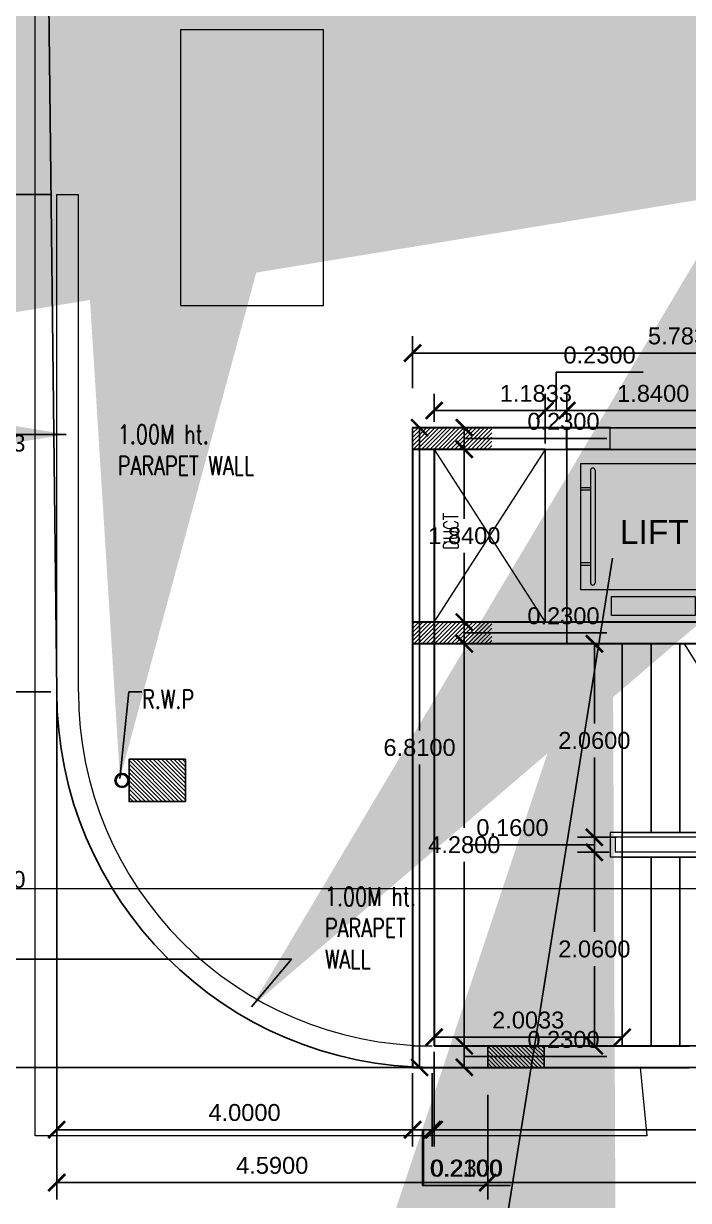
# Model space of a CAD drawing. Header units: metres. Extents: x -1560916 to -1560612, y 43591 to 43809.
# Drawn here: x -1560815.98 to -1560808.9, y 43690.4 to 43702.93 of the extents above; entities that cross this region are included whole.
import ezdxf

# ---------------------------------------------------------------- set-up
doc = ezdxf.new("R2010")
doc.units = ezdxf.units.M
doc.header["$LTSCALE"] = 750
doc.header["$MEASUREMENT"] = 0
doc.header["$PDMODE"] = 35
doc.header["$PDSIZE"] = 50
doc.linetypes.add('HIDDEN', pattern=[0.375, 0.25, -0.125])
doc.linetypes.add('PHANTOM2', pattern=[1.25, 0.625, -0.125, 0.125, -0.125, 0.125, -0.125])
doc.layers.get('0').update_dxf_attribs({"lineweight": 5})
doc.layers.get('Defpoints').update_dxf_attribs({"lineweight": 0})
for name, color, linetype, lineweight in [('AR_DIM WRK', 3, 'Continuous', 13), ('AR_ELEV 6', 1, 'Continuous', 9), ('AR_MISCELLANEOUS', 250, 'Continuous', 5), ('AR_STAIRCASE', 21, 'Continuous', 15), ('BLK_1_FLR_0_DRINKING_WATER', 7, 'Continuous', 5), ('column', 242, 'Continuous', 25), ('ED', 30, 'Continuous', 0), ('FURN', 33, 'Continuous', 18), ('grid', 253, 'Continuous', 5), ('HAT', 8, 'Continuous', 5), ('TWO WHEELER', 8, 'Continuous', 13), ('wall', 7, 'Continuous', 30), ('WIN', 12, 'Continuous', 18)]:
    doc.layers.add(name, color=color, linetype=linetype, lineweight=lineweight)
for name, color, linetype, plot in [('BLK_1_COVERED_AREA', 140, 'Continuous', False), ('BLK_1_COVERED_AREA_DEDUCT', 140, 'Continuous', False), ('BLK_1_FLR_0_BLT_UP_AREA', 1, 'Continuous', False), ('BLK_1_FLR_0_DA_LIFT_1', 30, 'Continuous', False)]:
    doc.layers.add(name, color=color, linetype=linetype, plot=plot)
for name, color, linetype in [('DIM', 9, 'Continuous'), ('GRID1', 8, 'Continuous'), ('norms', 4, 'Continuous')]:
    doc.layers.add(name, color=color, linetype=linetype)
doc.styles.add('ROMANS', font='romans__.ttf', dxfattribs={"width": 0.75})
doc.styles.add('RS1', font='romans.shx', dxfattribs={"width": 0.75})
doc.styles.get("Standard").update_dxf_attribs({"font": 'arial.ttf'})
doc.dimstyles.new('DIM-100', dxfattribs={"dimtxt": 200, "dimasz": 100, "dimexe": 25, "dimexo": 25, "dimgap": 35, "dimtad": 1, "dimdec": 0, "dimrnd": 5, "dimzin": 0, "dimdsep": 46, "dimtxsty": 'RS1', "dimblk": 'ARCHTICK', "dimcen": 100, "dimdle": 25, "dimclrd": 8, "dimclre": 8, "dimclrt": 4, "dimadec": 0, "dimazin": 0, "dimtfac": 0.5, "dimtdec": 0, "dimtmove": 1, "dimatfit": 0, "dimfxl": 75, "dimfrac": 1, "dimtolj": 1, "dimtzin": 0, "dimarcsym": 2})
doc.dimstyles.get("Standard").update_dxf_attribs({"dimtxt": 0.18, "dimasz": 0.18, "dimexe": 0.18, "dimexo": 0.0625, "dimgap": 0.09, "dimtad": 1, "dimtih": 1, "dimtoh": 1, "dimdec": 4, "dimzin": 0, "dimdsep": 46, "dimtxsty": 'Standard', "dimblk": 'ARCHTICK', "dimcen": 0.09, "dimadec": 0, "dimazin": 0, "dimtfac": 1, "dimtdec": 4, "dimtofl": 0, "dimtmove": 0, "dimatfit": 3, "dimldrblk": 'ARCHTICK', "dimfxl": 1, "dimtolj": 1, "dimtzin": 0, "dimarcsym": 0})
pattern_1 = [(45, (-1559589.757836788, 43558.48964321402), (-0.0220970869120796, 0.0220970869120796), [])]

# ---------------------------------------------------------------- blocks, each defined once
blk = doc.blocks.new('A$C12252290')
at = {"layer": 'HAT'}
h = blk.add_hatch(dxfattribs=at)
h.set_pattern_fill('ANSI31', color=256, scale=250, style=0)
h.set_pattern_definition([(45, (1221235.582931101, -140132.9351281079), (-22.09708691207961, 22.09708691207961), [])])
h.paths.add_polyline_path([(-230, -600), (0, -600), (0, 0), (-230, 0)])
at = {"layer": 'column'}
blk.add_lwpolyline([(-230, -600), (0, -600), (0, 0), (-230, 0)], close=True, dxfattribs=at)
blk = doc.blocks.new('_ArchTick')
at = {"color": 0, "linetype": 'ByBlock', "const_width": 0.15}
blk.add_lwpolyline([(-0.5, -0.5), (0.5, 0.5)], dxfattribs=at)
blk = doc.blocks.new('*D322')
at = {"layer": 'Defpoints', "color": 0, "transparency": 16777216}
for p in [(-1560811.606753052, 43692.04257834216), (-1560811.285690503, 43692.04257834216), (-1560811.836753052, 43691.81257834219)]:
    blk.add_point(p, dxfattribs=at)
at = {"layer": 'ED', "color": 0, "lineweight": -2, "transparency": 16777216}
for p, q in [((-1560811.544253052, 43692.04257834216), (-1560811.105690503, 43692.04257834216)), ((-1560811.285690503, 43691.81257834219), (-1560811.285690503, 43692.04257834216)), ((-1560811.285690503, 43691.92757834216), (-1560810.692832385, 43691.92757834216)), ((-1560810.692832385, 43691.92757834216), (-1560809.766188457, 43691.92757834216)), ((-1560811.774253052, 43691.81257834219), (-1560811.105690503, 43691.81257834219))]:
    blk.add_line(p, q, dxfattribs=at)
at = {"layer": 'ED', "color": 0, "lineweight": -2, "transparency": 16777216, "xscale": 0.18, "yscale": 0.18, "zscale": 0.18}
for p, rotation in [((-1560811.285690503, 43692.04257834216), 90), ((-1560811.285690503, 43691.81257834219), 270)]:
    blk.add_blockref('_ArchTick', p, dxfattribs=dict(at, rotation=rotation))
at = {"layer": 'ED', "color": 0, "transparency": 16777216, "insert": (-1560810.229510421, 43692.10954287193), "char_height": 0.18, "attachment_point": 5}
blk.add_mtext('\\A1;0.2300', dxfattribs=at)
blk = doc.blocks.new('*D323')
at = {"layer": 'Defpoints', "color": 0, "transparency": 16777216}
for p in [(-1560811.832253052, 43696.32257834217), (-1560811.285690504, 43696.32257834217), (-1560811.606753052, 43692.04257834216)]:
    blk.add_point(p, dxfattribs=at)
at = {"layer": 'ED', "color": 0, "lineweight": -2, "transparency": 16777216}
for p, q in [((-1560811.769753052, 43696.32257834217), (-1560811.105690504, 43696.32257834217)), ((-1560811.285690504, 43696.32257834217), (-1560811.285690504, 43694.36448147996)), ((-1560811.285690504, 43692.04257834216), (-1560811.285690504, 43694.00067520436)), ((-1560811.544253052, 43692.04257834216), (-1560811.105690504, 43692.04257834216))]:
    blk.add_line(p, q, dxfattribs=at)
at = {"layer": 'ED', "color": 0, "lineweight": -2, "transparency": 16777216, "xscale": 0.18, "yscale": 0.18, "zscale": 0.18}
for p, rotation in [((-1560811.285690504, 43696.32257834217), 90), ((-1560811.285690504, 43692.04257834216), 270)]:
    blk.add_blockref('_ArchTick', p, dxfattribs=dict(at, rotation=rotation))
at = {"layer": 'ED', "color": 0, "transparency": 16777216, "insert": (-1560811.285690504, 43694.18257834261), "char_height": 0.18, "attachment_point": 5}
blk.add_mtext('\\A1;4.2800', dxfattribs=at)
blk = doc.blocks.new('*D324')
at = {"layer": 'Defpoints', "color": 0, "transparency": 16777216}
for p in [(-1560811.832253052, 43696.55257834216), (-1560811.285690504, 43696.55257834216), (-1560811.832253052, 43696.32257834217)]:
    blk.add_point(p, dxfattribs=at)
at = {"layer": 'ED', "color": 0, "lineweight": -2, "transparency": 16777216}
for p, q in [((-1560811.769753052, 43696.55257834216), (-1560811.105690504, 43696.55257834216)), ((-1560811.285690504, 43696.32257834217), (-1560811.285690504, 43696.55257834216)), ((-1560811.285690504, 43696.43757834217), (-1560810.692832386, 43696.43757834217)), ((-1560810.692832386, 43696.43757834217), (-1560809.766188457, 43696.43757834217)), ((-1560811.769753052, 43696.32257834217), (-1560811.105690504, 43696.32257834217))]:
    blk.add_line(p, q, dxfattribs=at)
at = {"layer": 'ED', "color": 0, "lineweight": -2, "transparency": 16777216, "xscale": 0.18, "yscale": 0.18, "zscale": 0.18}
for p, rotation in [((-1560811.285690504, 43696.55257834216), 90), ((-1560811.285690504, 43696.32257834217), 270)]:
    blk.add_blockref('_ArchTick', p, dxfattribs=dict(at, rotation=rotation))
at = {"layer": 'ED', "color": 0, "transparency": 16777216, "insert": (-1560810.229510422, 43696.61954287194), "char_height": 0.18, "attachment_point": 5}
blk.add_mtext('\\A1;0.2300', dxfattribs=at)
blk = doc.blocks.new('*D325')
at = {"layer": 'Defpoints', "color": 0, "transparency": 16777216}
for p in [(-1560811.832253052, 43698.39257834217), (-1560811.285690504, 43698.39257834217), (-1560811.832253052, 43696.55257834216)]:
    blk.add_point(p, dxfattribs=at)
at = {"layer": 'ED', "color": 0, "lineweight": -2, "transparency": 16777216}
for p, q in [((-1560811.769753052, 43698.39257834217), (-1560811.105690504, 43698.39257834217)), ((-1560811.285690504, 43698.39257834217), (-1560811.285690504, 43697.65448147996)), ((-1560811.285690504, 43696.55257834216), (-1560811.285690504, 43697.29067520437)), ((-1560811.769753052, 43696.55257834216), (-1560811.105690504, 43696.55257834216))]:
    blk.add_line(p, q, dxfattribs=at)
at = {"layer": 'ED', "color": 0, "lineweight": -2, "transparency": 16777216, "xscale": 0.18, "yscale": 0.18, "zscale": 0.18}
for p, rotation in [((-1560811.285690504, 43698.39257834217), 90), ((-1560811.285690504, 43696.55257834216), 270)]:
    blk.add_blockref('_ArchTick', p, dxfattribs=dict(at, rotation=rotation))
at = {"layer": 'ED', "color": 0, "transparency": 16777216, "insert": (-1560811.285690504, 43697.47257834259), "char_height": 0.18, "attachment_point": 5}
blk.add_mtext('\\A1;1.8400', dxfattribs=at)
blk = doc.blocks.new('*D326')
at = {"layer": 'Defpoints', "color": 0, "transparency": 16777216}
for p in [(-1560811.832253052, 43698.62257834217), (-1560811.285690504, 43698.62257834217), (-1560811.832253052, 43698.39257834217)]:
    blk.add_point(p, dxfattribs=at)
at = {"layer": 'ED', "color": 0, "lineweight": -2, "transparency": 16777216}
for p, q in [((-1560811.769753052, 43698.62257834217), (-1560811.105690504, 43698.62257834217)), ((-1560811.285690504, 43698.39257834217), (-1560811.285690504, 43698.62257834217)), ((-1560811.285690504, 43698.50757834217), (-1560810.692832386, 43698.50757834217)), ((-1560810.692832386, 43698.50757834217), (-1560809.766188457, 43698.50757834217)), ((-1560811.769753052, 43698.39257834217), (-1560811.105690504, 43698.39257834217))]:
    blk.add_line(p, q, dxfattribs=at)
at = {"layer": 'ED', "color": 0, "lineweight": -2, "transparency": 16777216, "xscale": 0.18, "yscale": 0.18, "zscale": 0.18}
for p, rotation in [((-1560811.285690504, 43698.62257834217), 90), ((-1560811.285690504, 43698.39257834217), 270)]:
    blk.add_blockref('_ArchTick', p, dxfattribs=dict(at, rotation=rotation))
at = {"layer": 'ED', "color": 0, "transparency": 16777216, "insert": (-1560810.229510422, 43698.68954287194), "char_height": 0.18, "attachment_point": 5}
blk.add_mtext('\\A1;0.2300', dxfattribs=at)
blk = doc.blocks.new('*D327')
at = {"layer": 'Defpoints', "color": 0, "transparency": 16777216}
for p in [(-1560811.836753052, 43698.62257834217), (-1560811.836753052, 43691.81257834219), (-1560811.762608158, 43691.81257834219)]:
    blk.add_point(p, dxfattribs=at)
at = {"layer": 'ED', "color": 0, "lineweight": -2, "transparency": 16777216}
for p, q in [((-1560811.774253052, 43698.62257834217), (-1560811.582608158, 43698.62257834217)), ((-1560811.762608158, 43698.62257834217), (-1560811.762608158, 43695.39948147997)), ((-1560811.762608158, 43691.81257834219), (-1560811.762608158, 43695.03567520439)), ((-1560811.774253052, 43691.81257834219), (-1560811.582608158, 43691.81257834219))]:
    blk.add_line(p, q, dxfattribs=at)
at = {"layer": 'ED', "color": 0, "lineweight": -2, "transparency": 16777216, "xscale": 0.18, "yscale": 0.18, "zscale": 0.18}
for p, rotation in [((-1560811.762608158, 43698.62257834217), 90), ((-1560811.762608158, 43691.81257834219), 270)]:
    blk.add_blockref('_ArchTick', p, dxfattribs=dict(at, rotation=rotation))
at = {"layer": 'ED', "color": 0, "transparency": 16777216, "insert": (-1560811.762608157, 43695.21757834261), "char_height": 0.18, "attachment_point": 5}
blk.add_mtext('\\A1;6.8100', dxfattribs=at)
blk = doc.blocks.new('*D328')
at = {"layer": 'Defpoints', "color": 0, "transparency": 16777216}
for p in [(-1560806.053419719, 43699.41716256658), (-1560811.836753052, 43698.98183107788), (-1560806.053419719, 43698.62257834213)]:
    blk.add_point(p, dxfattribs=at)
at = {"layer": 'ED', "color": 0, "lineweight": -2, "transparency": 16777216}
for p, q in [((-1560811.836753052, 43699.04433107786), (-1560811.836753052, 43699.59716256658)), ((-1560806.053419719, 43698.68507834214), (-1560806.053419719, 43699.59716256658)), ((-1560811.836753052, 43699.41716256658), (-1560806.053419719, 43699.41716256658))]:
    blk.add_line(p, q, dxfattribs=at)
at = {"layer": 'ED', "color": 0, "lineweight": -2, "transparency": 16777216, "xscale": 0.18, "yscale": 0.18, "zscale": 0.18, "rotation": 180}
blk.add_blockref('_ArchTick', (-1560811.836753052, 43699.41716256658), dxfattribs=at)
at = {"layer": 'ED', "color": 0, "lineweight": -2, "transparency": 16777216, "xscale": 0.18, "yscale": 0.18, "zscale": 0.18}
blk.add_blockref('_ArchTick', (-1560806.053419719, 43699.41716256658), dxfattribs=at)
at = {"layer": 'ED', "color": 0, "transparency": 16777216, "insert": (-1560808.945086385, 43699.59912709591), "char_height": 0.18, "attachment_point": 5}
blk.add_mtext('\\A1;5.7833', dxfattribs=at)
blk = doc.blocks.new('*D334')
at = {"layer": 'Defpoints', "color": 0, "transparency": 16777216}
for p in [(-1560811.606753052, 43692.04257834216), (-1560804.180086386, 43692.04257834216), (-1560811.606753052, 43691.14964773085)]:
    blk.add_point(p, dxfattribs=at)
at = {"layer": 'ED', "color": 0, "lineweight": -2, "transparency": 16777216}
for p, q in [((-1560811.606753052, 43691.98007834214), (-1560811.606753052, 43690.96964773084)), ((-1560804.180086386, 43691.98007834214), (-1560804.180086386, 43690.96964773084)), ((-1560804.180086386, 43691.14964773085), (-1560811.606753052, 43691.14964773085))]:
    blk.add_line(p, q, dxfattribs=at)
at = {"layer": 'ED', "color": 0, "lineweight": -2, "transparency": 16777216, "xscale": 0.18, "yscale": 0.18, "zscale": 0.18, "rotation": 180}
blk.add_blockref('_ArchTick', (-1560811.606753052, 43691.14964773085), dxfattribs=at)
at = {"layer": 'ED', "color": 0, "lineweight": -2, "transparency": 16777216, "xscale": 0.18, "yscale": 0.18, "zscale": 0.18}
blk.add_blockref('_ArchTick', (-1560804.180086386, 43691.14964773085), dxfattribs=at)
at = {"layer": 'ED', "color": 0, "transparency": 16777216, "insert": (-1560807.893419719, 43691.33155086864), "char_height": 0.18, "attachment_point": 5}
blk.add_mtext('\\A1;7.4267', dxfattribs=at)
blk = doc.blocks.new('*D335')
at = {"layer": 'Defpoints', "color": 0, "transparency": 16777216}
for p in [(-1560811.606753052, 43692.04257834216), (-1560811.836753052, 43691.81257834216), (-1560811.836753052, 43691.14964773085)]:
    blk.add_point(p, dxfattribs=at)
at = {"layer": 'ED', "color": 0, "lineweight": -2, "transparency": 16777216}
for p, q in [((-1560811.606753052, 43691.98007834214), (-1560811.606753052, 43690.96964773084)), ((-1560811.836753052, 43691.75007834216), (-1560811.836753052, 43690.96964773084)), ((-1560811.606753052, 43691.14964773085), (-1560811.836753052, 43691.14964773085)), ((-1560811.721753052, 43691.14964773085), (-1560811.721753052, 43690.55678961352)), ((-1560811.721753052, 43690.55678961352), (-1560810.795109123, 43690.55678961352))]:
    blk.add_line(p, q, dxfattribs=at)
at = {"layer": 'ED', "color": 0, "lineweight": -2, "transparency": 16777216, "xscale": 0.18, "yscale": 0.18, "zscale": 0.18, "rotation": 180}
blk.add_blockref('_ArchTick', (-1560811.836753052, 43691.14964773085), dxfattribs=at)
at = {"layer": 'ED', "color": 0, "lineweight": -2, "transparency": 16777216, "xscale": 0.18, "yscale": 0.18, "zscale": 0.18}
blk.add_blockref('_ArchTick', (-1560811.606753052, 43691.14964773085), dxfattribs=at)
at = {"layer": 'ED', "color": 0, "transparency": 16777216, "insert": (-1560811.258431087, 43690.73875414285), "char_height": 0.18, "attachment_point": 5}
blk.add_mtext('\\A1;0.2300', dxfattribs=at)
blk = doc.blocks.new('*D336')
at = {"layer": 'Defpoints', "color": 0, "transparency": 16777216}
for p in [(-1560811.036753052, 43691.58257834214), (-1560803.950086386, 43691.58257834214), (-1560803.950086386, 43690.58671808861)]:
    blk.add_point(p, dxfattribs=at)
at = {"layer": 'ED', "color": 0, "lineweight": -2, "transparency": 16777216}
for p, q in [((-1560811.036753052, 43691.52007834212), (-1560811.036753052, 43690.40671808861)), ((-1560803.950086386, 43691.52007834212), (-1560803.950086386, 43690.40671808861)), ((-1560811.036753052, 43690.58671808861), (-1560803.950086386, 43690.58671808861))]:
    blk.add_line(p, q, dxfattribs=at)
at = {"layer": 'ED', "color": 0, "lineweight": -2, "transparency": 16777216, "xscale": 0.18, "yscale": 0.18, "zscale": 0.18, "rotation": 180}
blk.add_blockref('_ArchTick', (-1560811.036753052, 43690.58671808861), dxfattribs=at)
at = {"layer": 'ED', "color": 0, "lineweight": -2, "transparency": 16777216, "xscale": 0.18, "yscale": 0.18, "zscale": 0.18}
blk.add_blockref('_ArchTick', (-1560803.950086386, 43690.58671808861), dxfattribs=at)
at = {"layer": 'ED', "color": 0, "transparency": 16777216, "insert": (-1560807.493419719, 43690.7686212264), "char_height": 0.18, "attachment_point": 5}
blk.add_mtext('\\A1;7.0867', dxfattribs=at)
blk = doc.blocks.new('*D337')
at = {"layer": 'Defpoints', "color": 0, "transparency": 16777216}
for p in [(-1560815.626753051, 43695.81257834215), (-1560811.036753052, 43691.58257834214), (-1560815.626753051, 43690.58671808861)]:
    blk.add_point(p, dxfattribs=at)
at = {"layer": 'ED', "color": 0, "lineweight": -2, "transparency": 16777216}
for p, q in [((-1560815.626753051, 43695.75007834215), (-1560815.626753051, 43690.40671808861)), ((-1560811.036753052, 43691.52007834212), (-1560811.036753052, 43690.40671808861)), ((-1560811.036753052, 43690.58671808861), (-1560815.626753051, 43690.58671808861))]:
    blk.add_line(p, q, dxfattribs=at)
at = {"layer": 'ED', "color": 0, "lineweight": -2, "transparency": 16777216, "xscale": 0.18, "yscale": 0.18, "zscale": 0.18, "rotation": 180}
blk.add_blockref('_ArchTick', (-1560815.626753051, 43690.58671808861), dxfattribs=at)
at = {"layer": 'ED', "color": 0, "lineweight": -2, "transparency": 16777216, "xscale": 0.18, "yscale": 0.18, "zscale": 0.18}
blk.add_blockref('_ArchTick', (-1560811.036753052, 43690.58671808861), dxfattribs=at)
at = {"layer": 'ED', "color": 0, "transparency": 16777216, "insert": (-1560813.331753051, 43690.7686212264), "char_height": 0.18, "attachment_point": 5}
blk.add_mtext('\\A1;4.5900', dxfattribs=at)
blk = doc.blocks.new('*D341')
at = {"layer": 'Defpoints', "color": 0, "transparency": 16777216}
for p in [(-1560815.856753053, 43715.65838075107), (-1560816.343850899, 43701.10383279643), (-1560815.626753051, 43701.10383279643)]:
    blk.add_point(p, dxfattribs=at)
at = {"layer": 'ED', "color": 0, "lineweight": -2, "transparency": 16777216}
for p, q in [((-1560815.919253053, 43715.65838075107), (-1560816.523850898, 43715.65838075107)), ((-1560816.343850899, 43715.65838075107), (-1560816.343850899, 43708.56300991155)), ((-1560816.343850899, 43701.10383279643), (-1560816.343850899, 43708.19920363596)), ((-1560815.689253052, 43701.10383279643), (-1560816.523850898, 43701.10383279643))]:
    blk.add_line(p, q, dxfattribs=at)
at = {"layer": 'ED', "color": 0, "lineweight": -2, "transparency": 16777216, "xscale": 0.18, "yscale": 0.18, "zscale": 0.18}
for p, rotation in [((-1560816.343850899, 43715.65838075107), 90), ((-1560816.343850899, 43701.10383279643), 270)]:
    blk.add_blockref('_ArchTick', p, dxfattribs=dict(at, rotation=rotation))
at = {"layer": 'ED', "color": 0, "transparency": 16777216, "insert": (-1560816.343850898, 43708.3811067742), "char_height": 0.18, "attachment_point": 5}
blk.add_mtext('\\A1;14.5545', dxfattribs=at)
blk = doc.blocks.new('*D346')
at = {"layer": 'Defpoints', "color": 0, "transparency": 16777216}
for p in [(-1560811.836753052, 43691.81257834216), (-1560811.626753052, 43691.81257834215), (-1560811.626753052, 43691.14964773085)]:
    blk.add_point(p, dxfattribs=at)
at = {"layer": 'ED', "color": 0, "lineweight": -2, "transparency": 16777216}
for p, q in [((-1560811.836753052, 43691.75007834216), (-1560811.836753052, 43690.96964773084)), ((-1560811.626753052, 43691.75007834215), (-1560811.626753052, 43690.96964773084)), ((-1560811.836753052, 43691.14964773085), (-1560811.626753052, 43691.14964773085)), ((-1560811.731753052, 43691.14964773085), (-1560811.731753052, 43690.55703517969)), ((-1560811.731753052, 43690.55703517969), (-1560810.805109122, 43690.55703517969))]:
    blk.add_line(p, q, dxfattribs=at)
at = {"layer": 'ED', "color": 0, "lineweight": -2, "transparency": 16777216, "xscale": 0.18, "yscale": 0.18, "zscale": 0.18, "rotation": 180}
blk.add_blockref('_ArchTick', (-1560811.836753052, 43691.14964773085), dxfattribs=at)
at = {"layer": 'ED', "color": 0, "lineweight": -2, "transparency": 16777216, "xscale": 0.18, "yscale": 0.18, "zscale": 0.18}
blk.add_blockref('_ArchTick', (-1560811.626753052, 43691.14964773085), dxfattribs=at)
at = {"layer": 'ED', "color": 0, "transparency": 16777216, "insert": (-1560811.268431087, 43690.73893831747), "char_height": 0.18, "attachment_point": 5}
blk.add_mtext('\\A1;0.2100', dxfattribs=at)
blk = doc.blocks.new('*D347')
at = {"layer": 'Defpoints', "color": 0, "transparency": 16777216}
for p in [(-1560815.626753051, 43695.81257834215), (-1560811.626753052, 43691.81257834215), (-1560815.626753051, 43691.14964773085)]:
    blk.add_point(p, dxfattribs=at)
at = {"layer": 'ED', "color": 0, "lineweight": -2, "transparency": 16777216}
for p, q in [((-1560815.626753051, 43695.75007834216), (-1560815.626753051, 43690.96964773084)), ((-1560811.626753052, 43691.75007834216), (-1560811.626753052, 43690.96964773084)), ((-1560811.626753052, 43691.14964773085), (-1560815.626753051, 43691.14964773085))]:
    blk.add_line(p, q, dxfattribs=at)
at = {"layer": 'ED', "color": 0, "lineweight": -2, "transparency": 16777216, "xscale": 0.18, "yscale": 0.18, "zscale": 0.18, "rotation": 180}
blk.add_blockref('_ArchTick', (-1560815.626753051, 43691.14964773085), dxfattribs=at)
at = {"layer": 'ED', "color": 0, "lineweight": -2, "transparency": 16777216, "xscale": 0.18, "yscale": 0.18, "zscale": 0.18}
blk.add_blockref('_ArchTick', (-1560811.626753052, 43691.14964773085), dxfattribs=at)
at = {"layer": 'ED', "color": 0, "transparency": 16777216, "insert": (-1560813.62675305, 43691.33155086864), "char_height": 0.18, "attachment_point": 5}
blk.add_mtext('\\A1;4.0000', dxfattribs=at)
blk = doc.blocks.new('*D348')
at = {"layer": 'Defpoints', "color": 0, "transparency": 16777216}
for p in [(-1560815.626753051, 43701.10383279643), (-1560816.343850899, 43695.81257641543), (-1560815.626753051, 43695.81257641543)]:
    blk.add_point(p, dxfattribs=at)
at = {"layer": 'ED', "color": 0, "lineweight": -2, "transparency": 16777216}
for p, q in [((-1560815.689253052, 43701.10383279643), (-1560816.523850898, 43701.10383279643)), ((-1560816.343850899, 43701.10383279643), (-1560816.343850899, 43698.64016913527)), ((-1560816.343850899, 43695.81257641543), (-1560816.343850899, 43698.2762400766)), ((-1560815.689253052, 43695.81257641543), (-1560816.523850898, 43695.81257641543))]:
    blk.add_line(p, q, dxfattribs=at)
at = {"layer": 'ED', "color": 0, "lineweight": -2, "transparency": 16777216, "xscale": 0.18, "yscale": 0.18, "zscale": 0.18}
for p, rotation in [((-1560816.343850899, 43701.10383279643), 90), ((-1560816.343850899, 43695.81257641543), 270)]:
    blk.add_blockref('_ArchTick', p, dxfattribs=dict(at, rotation=rotation))
at = {"layer": 'ED', "color": 0, "transparency": 16777216, "insert": (-1560816.343850898, 43698.45820460636), "char_height": 0.18, "attachment_point": 5}
blk.add_mtext('\\A1;5.2913', dxfattribs=at)
blk = doc.blocks.new('*D349')
at = {"layer": 'Defpoints', "color": 0, "transparency": 16777216}
for p in [(-1560815.626753051, 43695.81257641543), (-1560816.343850899, 43691.81257834217), (-1560811.626753053, 43691.81257834217)]:
    blk.add_point(p, dxfattribs=at)
at = {"layer": 'ED', "color": 0, "lineweight": -2, "transparency": 16777216}
for p, q in [((-1560815.689253052, 43695.81257641543), (-1560816.523850898, 43695.81257641543)), ((-1560816.343850899, 43695.81257641543), (-1560816.343850899, 43693.9944805166)), ((-1560816.343850899, 43691.81257834217), (-1560816.343850899, 43693.63067424102)), ((-1560811.689253052, 43691.81257834217), (-1560816.523850898, 43691.81257834217))]:
    blk.add_line(p, q, dxfattribs=at)
at = {"layer": 'ED', "color": 0, "lineweight": -2, "transparency": 16777216, "xscale": 0.18, "yscale": 0.18, "zscale": 0.18}
for p, rotation in [((-1560816.343850899, 43695.81257641543), 90), ((-1560816.343850899, 43691.81257834217), 270)]:
    blk.add_blockref('_ArchTick', p, dxfattribs=dict(at, rotation=rotation))
at = {"layer": 'ED', "color": 0, "transparency": 16777216, "insert": (-1560816.343850898, 43693.81257737924), "char_height": 0.18, "attachment_point": 5}
blk.add_mtext('\\A1;4.0000', dxfattribs=at)
blk = doc.blocks.new('*D350')
at = {"layer": 'Defpoints', "color": 0, "transparency": 16777216}
for p in [(-1560816.833990337, 43715.65838075107), (-1560815.856753053, 43715.65838075107), (-1560811.626753053, 43691.81257834217)]:
    blk.add_point(p, dxfattribs=at)
at = {"layer": 'ED', "color": 0, "lineweight": -2, "transparency": 16777216}
for p, q in [((-1560815.919253053, 43715.65838075107), (-1560817.013990337, 43715.65838075107)), ((-1560816.833990337, 43715.65838075107), (-1560816.833990337, 43703.91744407596)), ((-1560816.833990337, 43691.81257834217), (-1560816.833990337, 43703.5535150173)), ((-1560811.689253052, 43691.81257834217), (-1560817.013990337, 43691.81257834217))]:
    blk.add_line(p, q, dxfattribs=at)
at = {"layer": 'ED', "color": 0, "lineweight": -2, "transparency": 16777216, "xscale": 0.18, "yscale": 0.18, "zscale": 0.18}
for p, rotation in [((-1560816.833990337, 43715.65838075107), 90), ((-1560816.833990337, 43691.81257834217), 270)]:
    blk.add_blockref('_ArchTick', p, dxfattribs=dict(at, rotation=rotation))
at = {"layer": 'ED', "color": 0, "transparency": 16777216, "insert": (-1560816.833990337, 43703.73547954707), "char_height": 0.18, "attachment_point": 5}
blk.add_mtext('\\A1;23.8458', dxfattribs=at)
blk = doc.blocks.new('*D351')
at = {"layer": 'Defpoints', "color": 0, "transparency": 16777216}
for p in [(-1560810.423419719, 43698.8051023658), (-1560811.606753052, 43698.62257834213), (-1560810.423419719, 43698.39257834217)]:
    blk.add_point(p, dxfattribs=at)
at = {"layer": 'ED', "color": 0, "lineweight": -2, "transparency": 16777216}
for p, q in [((-1560811.606753052, 43698.68507834214), (-1560811.606753052, 43698.98510236581)), ((-1560810.423419719, 43698.45507834217), (-1560810.423419719, 43698.98510236581)), ((-1560811.606753052, 43698.8051023658), (-1560810.423419719, 43698.8051023658))]:
    blk.add_line(p, q, dxfattribs=at)
at = {"layer": 'ED', "color": 0, "lineweight": -2, "transparency": 16777216, "xscale": 0.18, "yscale": 0.18, "zscale": 0.18, "rotation": 180}
blk.add_blockref('_ArchTick', (-1560811.606753052, 43698.8051023658), dxfattribs=at)
at = {"layer": 'ED', "color": 0, "lineweight": -2, "transparency": 16777216, "xscale": 0.18, "yscale": 0.18, "zscale": 0.18}
blk.add_blockref('_ArchTick', (-1560810.423419719, 43698.8051023658), dxfattribs=at)
at = {"layer": 'ED', "color": 0, "transparency": 16777216, "insert": (-1560810.523419719, 43698.98706689513), "char_height": 0.18, "attachment_point": 5}
blk.add_mtext('\\A1;1.1833', dxfattribs=at)
blk = doc.blocks.new('*D352')
at = {"layer": 'Defpoints', "color": 0, "transparency": 16777216}
for p in [(-1560810.193419719, 43698.8051023658), (-1560810.193419719, 43698.62257834213), (-1560810.423419719, 43698.39257834217)]:
    blk.add_point(p, dxfattribs=at)
at = {"layer": 'ED', "color": 0, "lineweight": -2, "transparency": 16777216}
for p, q in [((-1560810.308419719, 43698.8051023658), (-1560810.308419719, 43699.21403142447)), ((-1560810.308419719, 43699.21403142447), (-1560809.38177579, 43699.21403142447)), ((-1560810.423419719, 43698.45507834217), (-1560810.423419719, 43698.98510236581)), ((-1560810.193419719, 43698.68507834214), (-1560810.193419719, 43698.98510236581)), ((-1560810.423419719, 43698.8051023658), (-1560810.193419719, 43698.8051023658))]:
    blk.add_line(p, q, dxfattribs=at)
at = {"layer": 'ED', "color": 0, "lineweight": -2, "transparency": 16777216, "xscale": 0.18, "yscale": 0.18, "zscale": 0.18, "rotation": 180}
blk.add_blockref('_ArchTick', (-1560810.423419719, 43698.8051023658), dxfattribs=at)
at = {"layer": 'ED', "color": 0, "lineweight": -2, "transparency": 16777216, "xscale": 0.18, "yscale": 0.18, "zscale": 0.18}
blk.add_blockref('_ArchTick', (-1560810.193419719, 43698.8051023658), dxfattribs=at)
at = {"layer": 'ED', "color": 0, "transparency": 16777216, "insert": (-1560809.845097754, 43699.3959959538), "char_height": 0.18, "attachment_point": 5}
blk.add_mtext('\\A1;0.2300', dxfattribs=at)
blk = doc.blocks.new('*D353')
at = {"layer": 'Defpoints', "color": 0, "transparency": 16777216}
for p in [(-1560808.353419719, 43698.8051023658), (-1560810.193419719, 43698.62257834213), (-1560808.353419719, 43698.62257834213)]:
    blk.add_point(p, dxfattribs=at)
at = {"layer": 'ED', "color": 0, "lineweight": -2, "transparency": 16777216}
for p, q in [((-1560810.193419719, 43698.68507834214), (-1560810.193419719, 43698.98510236581)), ((-1560808.353419719, 43698.68507834214), (-1560808.353419719, 43698.98510236581)), ((-1560810.193419719, 43698.8051023658), (-1560808.353419719, 43698.8051023658))]:
    blk.add_line(p, q, dxfattribs=at)
at = {"layer": 'ED', "color": 0, "lineweight": -2, "transparency": 16777216, "xscale": 0.18, "yscale": 0.18, "zscale": 0.18, "rotation": 180}
blk.add_blockref('_ArchTick', (-1560810.193419719, 43698.8051023658), dxfattribs=at)
at = {"layer": 'ED', "color": 0, "lineweight": -2, "transparency": 16777216, "xscale": 0.18, "yscale": 0.18, "zscale": 0.18}
blk.add_blockref('_ArchTick', (-1560808.353419719, 43698.8051023658), dxfattribs=at)
at = {"layer": 'ED', "color": 0, "transparency": 16777216, "insert": (-1560809.273419719, 43698.9870055036), "char_height": 0.18, "attachment_point": 5}
blk.add_mtext('\\A1;1.8400', dxfattribs=at)
blk = doc.blocks.new('*D359')
at = {"layer": 'Defpoints', "color": 0, "transparency": 16777216}
for p in [(-1560809.603419719, 43696.32257834217), (-1560809.900867838, 43694.26257834216), (-1560809.603419719, 43694.26257834216)]:
    blk.add_point(p, dxfattribs=at)
at = {"layer": 'ED', "color": 0, "lineweight": -2, "transparency": 16777216}
for p, q in [((-1560809.665919719, 43696.32257834217), (-1560810.080867838, 43696.32257834217)), ((-1560809.900867838, 43696.32257834217), (-1560809.900867838, 43695.47448147996)), ((-1560809.900867838, 43694.26257834216), (-1560809.900867838, 43695.11067520439)), ((-1560809.665919719, 43694.26257834216), (-1560810.080867838, 43694.26257834216))]:
    blk.add_line(p, q, dxfattribs=at)
at = {"layer": 'ED', "color": 0, "lineweight": -2, "transparency": 16777216, "xscale": 0.18, "yscale": 0.18, "zscale": 0.18}
for p, rotation in [((-1560809.900867838, 43696.32257834217), 90), ((-1560809.900867838, 43694.26257834216), 270)]:
    blk.add_blockref('_ArchTick', p, dxfattribs=dict(at, rotation=rotation))
at = {"layer": 'ED', "color": 0, "transparency": 16777216, "insert": (-1560809.900867838, 43695.29257834261), "char_height": 0.18, "attachment_point": 5}
blk.add_mtext('\\A1;2.0600', dxfattribs=at)
blk = doc.blocks.new('*D360')
at = {"layer": 'Defpoints', "color": 0, "transparency": 16777216}
for p in [(-1560809.603419719, 43694.26257834216), (-1560809.900867838, 43694.10257834216), (-1560809.680086386, 43694.10257834216)]:
    blk.add_point(p, dxfattribs=at)
at = {"layer": 'ED', "color": 0, "lineweight": -2, "transparency": 16777216}
for p, q in [((-1560809.900867838, 43694.26257834216), (-1560809.900867838, 43694.44257834216)), ((-1560809.665919719, 43694.26257834216), (-1560810.080867837, 43694.26257834216)), ((-1560809.900867838, 43694.26257834216), (-1560809.900867838, 43694.10257834216)), ((-1560810.309674113, 43694.18257834217), (-1560811.236318042, 43694.18257834217)), ((-1560809.900867838, 43694.18257834217), (-1560810.309674113, 43694.18257834217)), ((-1560809.742586385, 43694.10257834216), (-1560810.080867837, 43694.10257834216)), ((-1560809.900867838, 43694.10257834216), (-1560809.900867838, 43693.92257834216))]:
    blk.add_line(p, q, dxfattribs=at)
at = {"layer": 'ED', "color": 0, "lineweight": -2, "transparency": 16777216, "xscale": 0.18, "yscale": 0.18, "zscale": 0.18}
for p, rotation in [((-1560809.900867838, 43694.26257834216), 270), ((-1560809.900867838, 43694.10257834216), 90)]:
    blk.add_blockref('_ArchTick', p, dxfattribs=dict(at, rotation=rotation))
at = {"layer": 'ED', "color": 0, "transparency": 16777216, "insert": (-1560810.772996078, 43694.36448148038), "char_height": 0.18, "attachment_point": 5}
blk.add_mtext('\\A1;0.1600', dxfattribs=at)
blk = doc.blocks.new('*D361')
at = {"layer": 'Defpoints', "color": 0, "transparency": 16777216}
for p in [(-1560809.680086386, 43694.10257834216), (-1560809.900867838, 43692.04257834216), (-1560809.680086386, 43692.04257834216)]:
    blk.add_point(p, dxfattribs=at)
at = {"layer": 'ED', "color": 0, "lineweight": -2, "transparency": 16777216}
for p, q in [((-1560809.742586385, 43694.10257834216), (-1560810.080867837, 43694.10257834216)), ((-1560809.900867838, 43694.10257834216), (-1560809.900867838, 43693.25448147996)), ((-1560809.900867838, 43692.04257834216), (-1560809.900867838, 43692.89067520437)), ((-1560809.742586385, 43692.04257834216), (-1560810.080867837, 43692.04257834216))]:
    blk.add_line(p, q, dxfattribs=at)
at = {"layer": 'ED', "color": 0, "lineweight": -2, "transparency": 16777216, "xscale": 0.18, "yscale": 0.18, "zscale": 0.18}
for p, rotation in [((-1560809.900867838, 43694.10257834216), 90), ((-1560809.900867838, 43692.04257834216), 270)]:
    blk.add_blockref('_ArchTick', p, dxfattribs=dict(at, rotation=rotation))
at = {"layer": 'ED', "color": 0, "transparency": 16777216, "insert": (-1560809.900867837, 43693.07257834261), "char_height": 0.18, "attachment_point": 5}
blk.add_mtext('\\A1;2.0600', dxfattribs=at)
blk = doc.blocks.new('*D362')
at = {"layer": 'Defpoints', "color": 0, "transparency": 16777216}
for p in [(-1560811.606753052, 43692.13387671665), (-1560811.606753052, 43692.04257834216), (-1560809.603419719, 43692.04257834216)]:
    blk.add_point(p, dxfattribs=at)
at = {"layer": 'ED', "color": 0, "lineweight": -2, "transparency": 16777216}
for p, q in [((-1560811.606753052, 43692.10507834216), (-1560811.606753052, 43692.31387671665)), ((-1560809.603419719, 43692.10507834216), (-1560809.603419719, 43692.31387671665)), ((-1560809.603419719, 43692.13387671665), (-1560811.606753052, 43692.13387671665))]:
    blk.add_line(p, q, dxfattribs=at)
at = {"layer": 'ED', "color": 0, "lineweight": -2, "transparency": 16777216, "xscale": 0.18, "yscale": 0.18, "zscale": 0.18, "rotation": 180}
blk.add_blockref('_ArchTick', (-1560811.606753052, 43692.13387671665), dxfattribs=at)
at = {"layer": 'ED', "color": 0, "lineweight": -2, "transparency": 16777216, "xscale": 0.18, "yscale": 0.18, "zscale": 0.18}
blk.add_blockref('_ArchTick', (-1560809.603419719, 43692.13387671665), dxfattribs=at)
at = {"layer": 'ED', "color": 0, "transparency": 16777216, "insert": (-1560810.605086385, 43692.31584124598), "char_height": 0.18, "attachment_point": 5}
blk.add_mtext('\\A1;2.0033', dxfattribs=at)
blk = doc.blocks.new('A$C1B39315A')
at = {"layer": 'HAT'}
h = blk.add_hatch(dxfattribs=at)
h.set_pattern_fill('ANSI31', color=256, scale=250, style=0)
h.set_pattern_definition([(45, (1235526.340317522, -160224.3913412805), (-22.09708691207961, 22.09708691207961), [])])
h.paths.add_polyline_path([(-450, 0), (0, 0), (0, 600), (-450, 600)])
at = {"layer": 'column'}
blk.add_lwpolyline([(-450, 0), (0, 0), (0, 600), (-450, 600)], close=True, dxfattribs=at)

msp = doc.modelspace()

# ---------------------------------------------------------------- hatches: boundary and pattern name
at = {"layer": 'HAT'}
h = msp.add_hatch(dxfattribs=at)
h.set_pattern_fill('ANSI31', color=256, scale=0.25, style=0)
h.set_pattern_definition(pattern_1)
h.paths.add_polyline_path([(-1560811.836753052, 43698.39257834217), (-1560810.993419719, 43698.39257834217), (-1560810.993419719, 43698.62257834213), (-1560811.836753052, 43698.62257834213)])
h = msp.add_hatch(dxfattribs=at)
h.set_pattern_fill('ANSI31', color=256, scale=0.25, style=0)
h.set_pattern_definition(pattern_1)
h.paths.add_polyline_path([(-1560811.836753052, 43696.55257834216), (-1560810.993419719, 43696.55257834216), (-1560810.993419719, 43696.32257834217), (-1560811.836753052, 43696.32257834217)])

# ---------------------------------------------------------------- linework, layer by layer
for p, q in [((-1560809.733419719, 43698.39257834217), (-1560809.733419719, 43698.62257834213)), ((-1560810.423419719, 43698.39257834217), (-1560810.423419719, 43696.55257834216)), ((-1560810.193419719, 43698.39257834217), (-1560810.193419719, 43696.32257834217))]:
    msp.add_line(p, q)
at = {"linetype": 'PHANTOM2'}
msp.add_lwpolyline([(-1560792.469366008, 43693.71465824161), (-1560792.269944478, 43694.09091984403), (-1560792.269944478, 43693.71465824161), (-1560793.676753052, 43693.71465824161), (-1560815.756753052, 43693.71465824161), (-1560817.182871243, 43693.71465824161), (-1560817.182871243, 43694.09887663544), (-1560816.958692072, 43693.71465824161)], dxfattribs=at)
at = {"layer": 'AR_DIM WRK'}
msp.add_lwpolyline([(-1560811.606753052, 43692.04257834216), (-1560809.603419719, 43692.04257834216), (-1560809.603419719, 43696.32257834217), (-1560811.606753052, 43696.32257834217)], close=True, dxfattribs=at)
at = {"layer": 'AR_ELEV 6'}
for p, q in [((-1560809.943419719, 43698.16757834215), (-1560809.943419719, 43696.97278196754)), ((-1560809.893419719, 43698.16757834215), (-1560809.893419719, 43696.97278196754)), ((-1560809.943419719, 43697.98268015482), (-1560810.043419719, 43697.98268015482)), ((-1560809.943419719, 43697.95768015483), (-1560810.043419719, 43697.95768015483)), ((-1560809.943419719, 43697.18268015487), (-1560810.043419719, 43697.18268015487)), ((-1560809.943419719, 43697.15768015482), (-1560810.043419719, 43697.15768015482))]:
    msp.add_line(p, q, dxfattribs=at)
for centre, start, end in [((-1560809.918419719, 43698.16757834215), 0, 180), ((-1560809.918419719, 43696.97278196754), 180, 0)]:
    msp.add_arc(centre, 0.025, start, end, dxfattribs=at)
at = {"layer": 'AR_MISCELLANEOUS'}
for points in [[(-1560810.043419719, 43698.24257834214), (-1560808.503483957, 43698.24257834214), (-1560808.503483957, 43696.89778196752), (-1560810.043419719, 43696.89778196752)], [(-1560809.719546736, 43696.82518015483), (-1560808.827356939, 43696.82518015483), (-1560808.827356939, 43696.62518015485), (-1560809.719546736, 43696.62518015485)]]:
    msp.add_lwpolyline(points, close=True, dxfattribs=at)
at = {"layer": 'AR_STAIRCASE'}
for p, q in [((-1560809.603419719, 43696.32257834217), (-1560809.603419719, 43694.31368945326)), ((-1560809.296753052, 43696.32257834217), (-1560809.296753052, 43694.31368945326)), ((-1560808.990086385, 43696.32257834217), (-1560808.990086385, 43694.31368945326)), ((-1560809.731197497, 43694.31368945326), (-1560809.731197497, 43694.05146723105)), ((-1560808.212316845, 43694.31368945326), (-1560809.731197497, 43694.31368945326)), ((-1560809.680086385, 43694.26257834216), (-1560809.680086385, 43694.10257834215)), ((-1560808.1803724, 43694.26257834216), (-1560809.680086385, 43694.26257834216)), ((-1560806.153419719, 43694.10257834215), (-1560809.680086385, 43694.10257834215)), ((-1560806.102308608, 43694.05146723105), (-1560809.731197497, 43694.05146723105)), ((-1560809.603419719, 43694.05146723105), (-1560809.603419719, 43692.0359116755)), ((-1560809.296753052, 43694.05146723105), (-1560809.296753052, 43692.0359116755)), ((-1560808.990086385, 43694.05146723105), (-1560808.990086385, 43692.0359116755))]:
    msp.add_line(p, q, dxfattribs=at)
msp.add_lwpolyline([(-1560808.942872401, 43696.32257834217), (-1560808.603374044, 43695.77938097114), (-1560808.534856681, 43695.79395151462), (-1560808.621099841, 43695.68354392346), (-1560808.552582479, 43695.69811446701), (-1560808.1803724, 43694.26257834216)], dxfattribs=at)
at = {"layer": 'BLK_1_COVERED_AREA'}
msp.add_lwpolyline([(-1560815.856753052, 43715.65838075107), (-1560792.920512846, 43715.65838075107), (-1560792.920512846, 43695.81257834215, -0.205694608113276), (-1560794.166753052, 43692.91140495946), (-1560794.166753052, 43691.81257834216), (-1560811.626753052, 43691.81257834215, -0.4142134212922575), (-1560815.626753051, 43695.81257641543)], format="xyb", close=True, dxfattribs=at)
at = {"layer": 'BLK_1_COVERED_AREA_DEDUCT'}
msp.add_lwpolyline([(-1560811.606753052, 43696.55257834216), (-1560810.423419719, 43696.55257834216), (-1560810.423419719, 43698.39257834217), (-1560811.606753052, 43698.39257834217)], close=True, dxfattribs=at)
at = {"layer": 'BLK_1_FLR_0_BLT_UP_AREA', "color": 20}
msp.add_lwpolyline([(-1560811.836753052, 43691.81257834219), (-1560811.836753052, 43698.62257834213), (-1560806.053419719, 43698.62257834213), (-1560806.053419719, 43696.55257834216), (-1560803.950086386, 43696.55257834216), (-1560803.950086386, 43691.81257834216)], close=True, dxfattribs=at)
at = {"layer": 'BLK_1_FLR_0_DA_LIFT_1'}
msp.add_lwpolyline([(-1560810.193453091, 43696.55737471677), (-1560808.353419719, 43696.55737471677), (-1560808.353419719, 43698.39257834211), (-1560810.193453091, 43698.39257834211)], close=True, dxfattribs=at)
at = {"layer": 'BLK_1_FLR_0_DRINKING_WATER'}
msp.add_lwpolyline([(-1560814.307244684, 43699.92271881955), (-1560812.785255917, 43699.92271881955), (-1560812.785255917, 43702.86016927618), (-1560814.307244684, 43702.86016927618)], close=True, dxfattribs=at)
at = {"layer": 'column'}
for points in [[(-1560810.193419719, 43698.62257834213), (-1560811.836753052, 43698.62257834213), (-1560811.836753052, 43698.39257834217), (-1560810.193419719, 43698.39257834217)], [(-1560810.193419719, 43696.32257834217), (-1560811.836753052, 43696.32257834217), (-1560811.836753052, 43696.55257834216), (-1560810.193419719, 43696.55257834216)]]:
    msp.add_lwpolyline(points, close=True, dxfattribs=at)
at = {"layer": 'DIM', "linetype": 'Continuous'}
for radius in [0.075, 0.0649169758328881]:
    msp.add_circle((-1560814.931753052, 43694.86757834216), radius, dxfattribs=at)
at = {"layer": 'FURN', "linetype": 'HIDDEN'}
for p, q in [((-1560815.856753052, 43691.08257834215), (-1560815.856753052, 43715.65838075107)), ((-1560809.413419719, 43691.81257834216), (-1560809.343419719, 43691.08257834215)), ((-1560809.343419719, 43691.08257834215), (-1560815.856753052, 43691.08257834215))]:
    msp.add_line(p, q, dxfattribs=at)
at = {"layer": 'FURN'}
msp.add_line((-1560808.813419719, 43698.39257834217), (-1560809.733419719, 43698.39257834217), dxfattribs=at)
at = {"layer": 'grid'}
for p, q in [((-1560810.423419719, 43698.39257834217), (-1560811.609947497, 43696.55257834216)), ((-1560811.606753052, 43698.39257834217), (-1560810.423419719, 43696.55257834216))]:
    msp.add_line(p, q, dxfattribs=at)
at = {"layer": 'norms'}
for p, q in [((-1560809.296753052, 43694.31368945326), (-1560809.296753052, 43696.32257834217)), ((-1560808.990086385, 43694.31368945326), (-1560808.990086385, 43696.32257834217)), ((-1560809.296753052, 43692.04257834216), (-1560809.296753052, 43694.05146723105)), ((-1560808.990086385, 43692.04257834216), (-1560808.990086385, 43694.05146723105))]:
    msp.add_line(p, q, dxfattribs=at)
for points in [[(-1560811.606753052, 43692.04257834216), (-1560809.603419719, 43692.04257834216), (-1560809.603419719, 43696.32257834217), (-1560811.606753052, 43696.32257834217)], [(-1560809.603419719, 43694.31368945326), (-1560806.230086386, 43694.31368945326), (-1560806.230086386, 43696.32257834217), (-1560809.603419719, 43696.32257834217)], [(-1560809.603419719, 43692.04257834216), (-1560806.230086386, 43692.04257834216), (-1560806.230086386, 43694.05146723105), (-1560809.603419719, 43694.05146723105)]]:
    msp.add_lwpolyline(points, close=True, dxfattribs=at)
at = {"layer": 'wall'}
for p, q in [((-1560809.733419719, 43698.62257834213), (-1560811.836753052, 43698.62257834213)), ((-1560810.193419719, 43698.39257834217), (-1560810.193419719, 43698.62257834213)), ((-1560810.423419719, 43698.39257834217), (-1560811.836753052, 43698.39257834217)), ((-1560811.836753052, 43698.39257834217), (-1560811.836753052, 43691.81257834216)), ((-1560811.606753052, 43698.39257834217), (-1560811.606753052, 43692.04257834216)), ((-1560809.733419719, 43698.39257834217), (-1560810.193419719, 43698.39257834217)), ((-1560810.418919719, 43696.55257834216), (-1560811.832253052, 43696.55257834216)), ((-1560808.353419719, 43696.55257834216), (-1560810.193419719, 43696.55257834216)), ((-1560806.048919719, 43696.32257834217), (-1560811.832253052, 43696.32257834217)), ((-1560811.606753052, 43692.04257834216), (-1560808.893419719, 43692.04257834216)), ((-1560811.836753052, 43691.81257834216), (-1560808.893419719, 43691.81257834216))]:
    msp.add_line(p, q, dxfattribs=at)
at = {"layer": 'WIN'}
for p, q in [((-1560815.626753051, 43695.81257641543), (-1560815.626753051, 43701.10383279643)), ((-1560815.626753051, 43701.10383279643), (-1560815.396753052, 43701.10383279643)), ((-1560815.396753052, 43695.81257834215), (-1560815.396753052, 43701.10383279643)), ((-1560811.836753052, 43692.04257834216), (-1560811.626758299, 43692.04257834216)), ((-1560811.836753052, 43691.81257834216), (-1560811.62675845, 43691.81257834216))]:
    msp.add_line(p, q, dxfattribs=at)
for radius in [4, 3.77]:
    msp.add_arc((-1560811.626753052, 43695.81257834215), radius, 180, 270, dxfattribs=at)

# ---------------------------------------------------------------- block references
at = {"layer": 'column', "xscale": 0.001, "yscale": 0.001, "zscale": 0.001}
for name, p, rotation in [('A$C1B39315A', (-1560814.256753052, 43695.09257834216), 90), ('A$C12252290', (-1560810.436753051, 43691.81257834216), 270)]:
    msp.add_blockref(name, p, dxfattribs=dict(at, rotation=rotation))

# ---------------------------------------------------------------- texts
at = {"color": 4, "insert": (-1560809.261629729, 43697.51172751634), "char_height": 0.2555555555555556, "width": 1.314470766405784, "attachment_point": 5}
msp.add_mtext('\\A1;LIFT', dxfattribs=at)
at = {"layer": 'AR_DIM WRK', "color": 4, "char_height": 0.2, "style": 'RS1'}
for insert, width, attachment_point in [((-1560814.976772267, 43698.65192466821), 1.862230342798399, 1), ((-1560812.771048875, 43692.86428123467), 1.060620928310787, 7)]:
    msp.add_mtext('\\A1;1.00M ht. PARAPET WALL', dxfattribs=dict(at, insert=insert, width=width, attachment_point=attachment_point))
at = {"layer": 'GRID1', "color": 3, "insert": (-1560811.506139051, 43697.71708141219), "char_height": 0.1533333333333333, "attachment_point": 3, "rotation": 90, "style": 'ROMANS'}
msp.add_mtext('DUCT', dxfattribs=at)
at = {"layer": 'TWO WHEELER', "color": 4, "insert": (-1560814.16528859, 43695.63380998469), "char_height": 0.2, "width": 1.282999999999999, "attachment_point": 9, "style": 'RS1'}
msp.add_mtext('\\A1;R.W.P', dxfattribs=at)

# ---------------------------------------------------------------- dimensions: what is measured, and where the dimension line sits
at = {"layer": 'ED'}
for base, p1, p2, picture, middle in [((-1560816.833990337, 43715.65838075107), (-1560811.626753052, 43691.81257834215), (-1560815.856753052, 43715.65838075107), '*D350', (-1560816.833990337, 43703.73547954707)), ((-1560816.343850899, 43701.10383279643), (-1560815.856753052, 43715.65838075107), (-1560815.626753051, 43701.10383279643), '*D341', (-1560816.343850898, 43708.3811067742)), ((-1560816.343850899, 43695.81257641543), (-1560815.626753051, 43701.10383279643), (-1560815.626753051, 43695.81257641543), '*D348', (-1560816.343850898, 43698.45820460636)), ((-1560811.285690504, 43698.62257834217), (-1560811.832253052, 43698.39257834217), (-1560811.832253052, 43698.62257834213), '*D326', (-1560810.602832386, 43698.68954287194)), ((-1560811.762608158, 43691.81257834219), (-1560811.836753052, 43698.62257834213), (-1560811.836753052, 43691.81257834216), '*D327', (-1560811.762608157, 43695.21757834261)), ((-1560811.285690504, 43698.39257834217), (-1560811.832253052, 43696.55257834216), (-1560811.832253052, 43698.39257834217), '*D325', (-1560811.285690504, 43697.47257834259)), ((-1560811.285690504, 43696.55257834216), (-1560811.832253052, 43696.32257834217), (-1560811.832253052, 43696.55257834216), '*D324', (-1560810.602832386, 43696.61954287194)), ((-1560811.285690504, 43696.32257834217), (-1560811.606753052, 43692.04257834216), (-1560811.832253052, 43696.32257834217), '*D323', (-1560811.285690504, 43694.18257834261)), ((-1560809.900867838, 43694.26257834216), (-1560809.603419719, 43696.32257834217), (-1560809.603419719, 43694.26257834216), '*D359', (-1560809.900867838, 43695.29257834261)), ((-1560816.343850899, 43691.81257834217), (-1560815.626753051, 43695.81257641543), (-1560811.626753052, 43691.81257834215), '*D349', (-1560816.343850898, 43693.81257737924)), ((-1560809.900867838, 43694.10257834216), (-1560809.603419719, 43694.26257834216), (-1560809.680086385, 43694.10257834215), '*D360', (-1560810.399674113, 43694.36448148038)), ((-1560809.900867838, 43692.04257834216), (-1560809.680086385, 43694.10257834215), (-1560809.680086385, 43692.04257834216), '*D361', (-1560809.900867837, 43693.07257834261)), ((-1560811.285690503, 43692.04257834216), (-1560811.836753052, 43691.81257834216), (-1560811.606753052, 43692.04257834216), '*D322', (-1560810.602832385, 43692.10954287193))]:
    dim = msp.add_linear_dim(base=base, p1=p1, p2=p2, angle=90, dimstyle='Standard', override={"dimtmove": 1, "dimfxl": 5}, dxfattribs=at)
    dim.commit()
    dim.dimension.update_dxf_attribs({"geometry": picture, "text_midpoint": middle})
for base, p1, p2, picture, middle in [((-1560806.053419719, 43699.41716256658), (-1560811.836753052, 43698.98183107788), (-1560806.053419719, 43698.62257834213), '*D328', (-1560808.945086385, 43699.59912709591)), ((-1560810.193419719, 43698.8051023658), (-1560810.423419719, 43698.39257834217), (-1560810.193419719, 43698.62257834213), '*D352', (-1560810.218419719, 43699.3959959538)), ((-1560808.353419719, 43698.8051023658), (-1560810.193419719, 43698.62257834213), (-1560808.353419719, 43698.62257834213), '*D353', (-1560809.273419719, 43698.9870055036)), ((-1560815.626753051, 43690.58671808861), (-1560811.036753052, 43691.58257834214), (-1560815.626753051, 43695.81257834215), '*D337', (-1560813.331753051, 43690.7686212264)), ((-1560815.626753051, 43691.14964773085), (-1560811.626753052, 43691.81257834215), (-1560815.626753051, 43695.81257834215), '*D347', (-1560813.62675305, 43691.33155086864)), ((-1560811.606753052, 43692.13387671665), (-1560809.603419719, 43692.04257834216), (-1560811.606753052, 43692.04257834216), '*D362', (-1560810.605086385, 43692.31584124598)), ((-1560811.836753052, 43691.14964773085), (-1560811.606753052, 43692.04257834216), (-1560811.836753052, 43691.81257834216), '*D335', (-1560811.631753052, 43690.73875414285)), ((-1560811.606753052, 43691.14964773085), (-1560804.180086386, 43692.04257834216), (-1560811.606753052, 43692.04257834216), '*D334', (-1560807.893419719, 43691.33155086864)), ((-1560811.626753052, 43691.14964773085), (-1560811.836753052, 43691.81257834216), (-1560811.626753052, 43691.81257834215), '*D346', (-1560811.641753051, 43690.73893831747)), ((-1560803.950086386, 43690.58671808861), (-1560811.036753052, 43691.58257834214), (-1560803.950086386, 43691.58257834214), '*D336', (-1560807.493419719, 43690.7686212264))]:
    dim = msp.add_linear_dim(base=base, p1=p1, p2=p2, dimstyle='Standard', override={"dimtmove": 1, "dimfxl": 5}, dxfattribs=at)
    dim.commit()
    dim.dimension.update_dxf_attribs({"geometry": picture, "text_midpoint": middle})
dim = msp.add_linear_dim(base=(-1560810.423419719, 43698.8051023658), p1=(-1560811.606753052, 43698.62257834213), p2=(-1560810.423419719, 43698.39257834217), dimstyle='Standard', override={"dimtmove": 1, "dimfxl": 5}, dxfattribs=at)
dim.commit()
dim.dimension.update_dxf_attribs({"geometry": '*D351', "text_midpoint": (-1560810.523419719, 43698.8051023658), "dimtype": 160})

# ---------------------------------------------------------------- leaders
at = {"layer": 'AR_DIM WRK', "annotation_type": 0, "has_hookline": 1, "hookline_direction": 1}
for points, text_width in [([(-1560813.552726866, 43692.45799165947), (-1560813.126318295, 43692.96428123468), (-1560847.771048875, 43692.96428123466)], 1.042857142857143), ([(-1560793.056216318, 43703.63529637006), (-1560827.097173246, 43703.63529637006)], 1.614285714285714), ([(-1560815.524814673, 43698.55192466822), (-1560849.976772267, 43698.55192466822)], 1.614285714285714), ([(-1560796.693707815, 43691.08257834215), (-1560796.693707815, 43690.20825602287), (-1560831.414526807, 43690.20825602287)], 1.985714285714286)]:
    msp.add_leader(points, dimstyle='DIM-100', override={"dimgap": 35, "dimtad": 0}, dxfattribs=dict(at, text_width=text_width))
at = {"layer": 'AR_DIM WRK'}
for points, override in [([(-1560809.707632451, 43697.23487169272), (-1560810.921612768, 43689.63810769701)], {"dimgap": 35, "dimtad": 0, "dimfxl": 50}), ([(-1560814.953441704, 43694.88818321614), (-1560814.860679591, 43695.81003488002), (-1560814.719032865, 43695.81003488002)], {"dimgap": 35, "dimtad": 0})]:
    msp.add_leader(points, dimstyle='DIM-100', override=override, dxfattribs=at)

doc.saveas('drawing.dxf')
